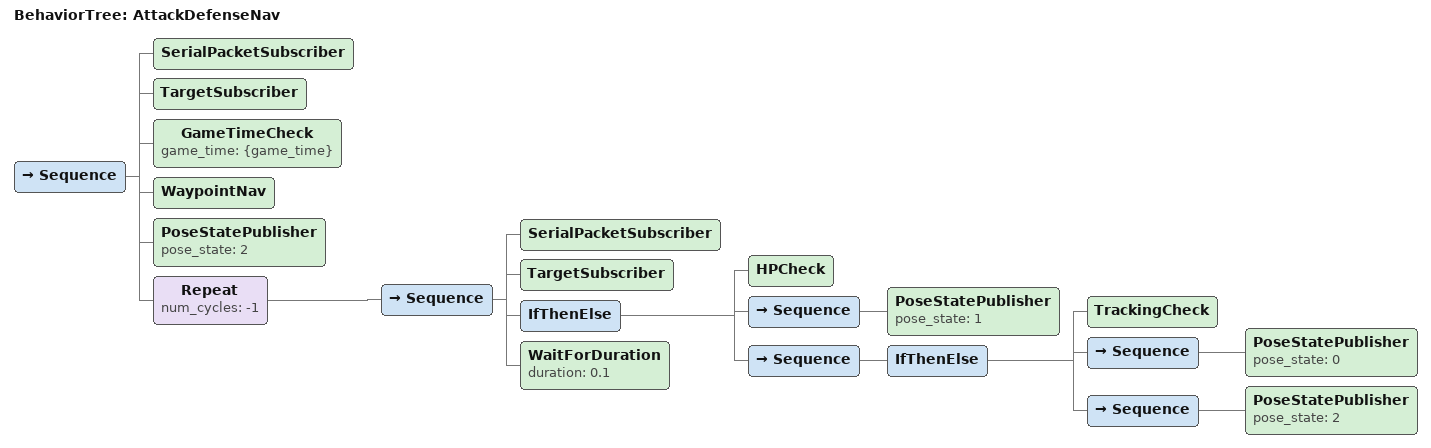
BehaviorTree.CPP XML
<?xml version="1.0" encoding="UTF-8"?>
<root BTCPP_format="4">
  <BehaviorTree ID="AttackDefenseNav">
    <Sequence>
      <!-- 1. Update game state from serial_packer -->
      <SerialPacketSubscriber/>

      <!-- 2. Update target status (tracking) -->
      <TargetSubscriber/>

      <!-- 3. Check game time -->
      <GameTimeCheck game_time="{game_time}"/>

      <!-- 4. Navigate to designated position -->
      <WaypointNav/>

      <!-- 5. Send move pose after reaching destination -->
      <PoseStatePublisher pose_state="2"/>  <!-- Move pose -->

      <!-- 6. Decision loop: continuously check HP and tracking -->
      <Repeat num_cycles="-1">
        <Sequence>
          <!-- Always update serial_packer and target status -->
          <SerialPacketSubscriber/>
          <TargetSubscriber/>

          <!-- Decision: HP check has higher priority than tracking -->
          <IfThenElse>
            <HPCheck/>
            <Sequence>
              <!-- HP is low: defense pose -->
              <PoseStatePublisher pose_state="1"/>  <!-- Defense pose -->
            </Sequence>
            <Sequence>
              <!-- HP is normal: check tracking -->
              <IfThenElse>
                <TrackingCheck/>
                <Sequence>
                  <!-- Tracking detected: attack pose -->
                  <PoseStatePublisher pose_state="0"/>  <!-- Attack pose -->
                </Sequence>
                <Sequence>
                  <!-- No tracking: move pose -->
                  <PoseStatePublisher pose_state="2"/>  <!-- Move pose -->
                </Sequence>
              </IfThenElse>
            </Sequence>
          </IfThenElse>

          <!-- Small delay between decision cycles -->
          <WaitForDuration duration="0.1"/>
        </Sequence>
      </Repeat>
    </Sequence>
  </BehaviorTree>

</root>
